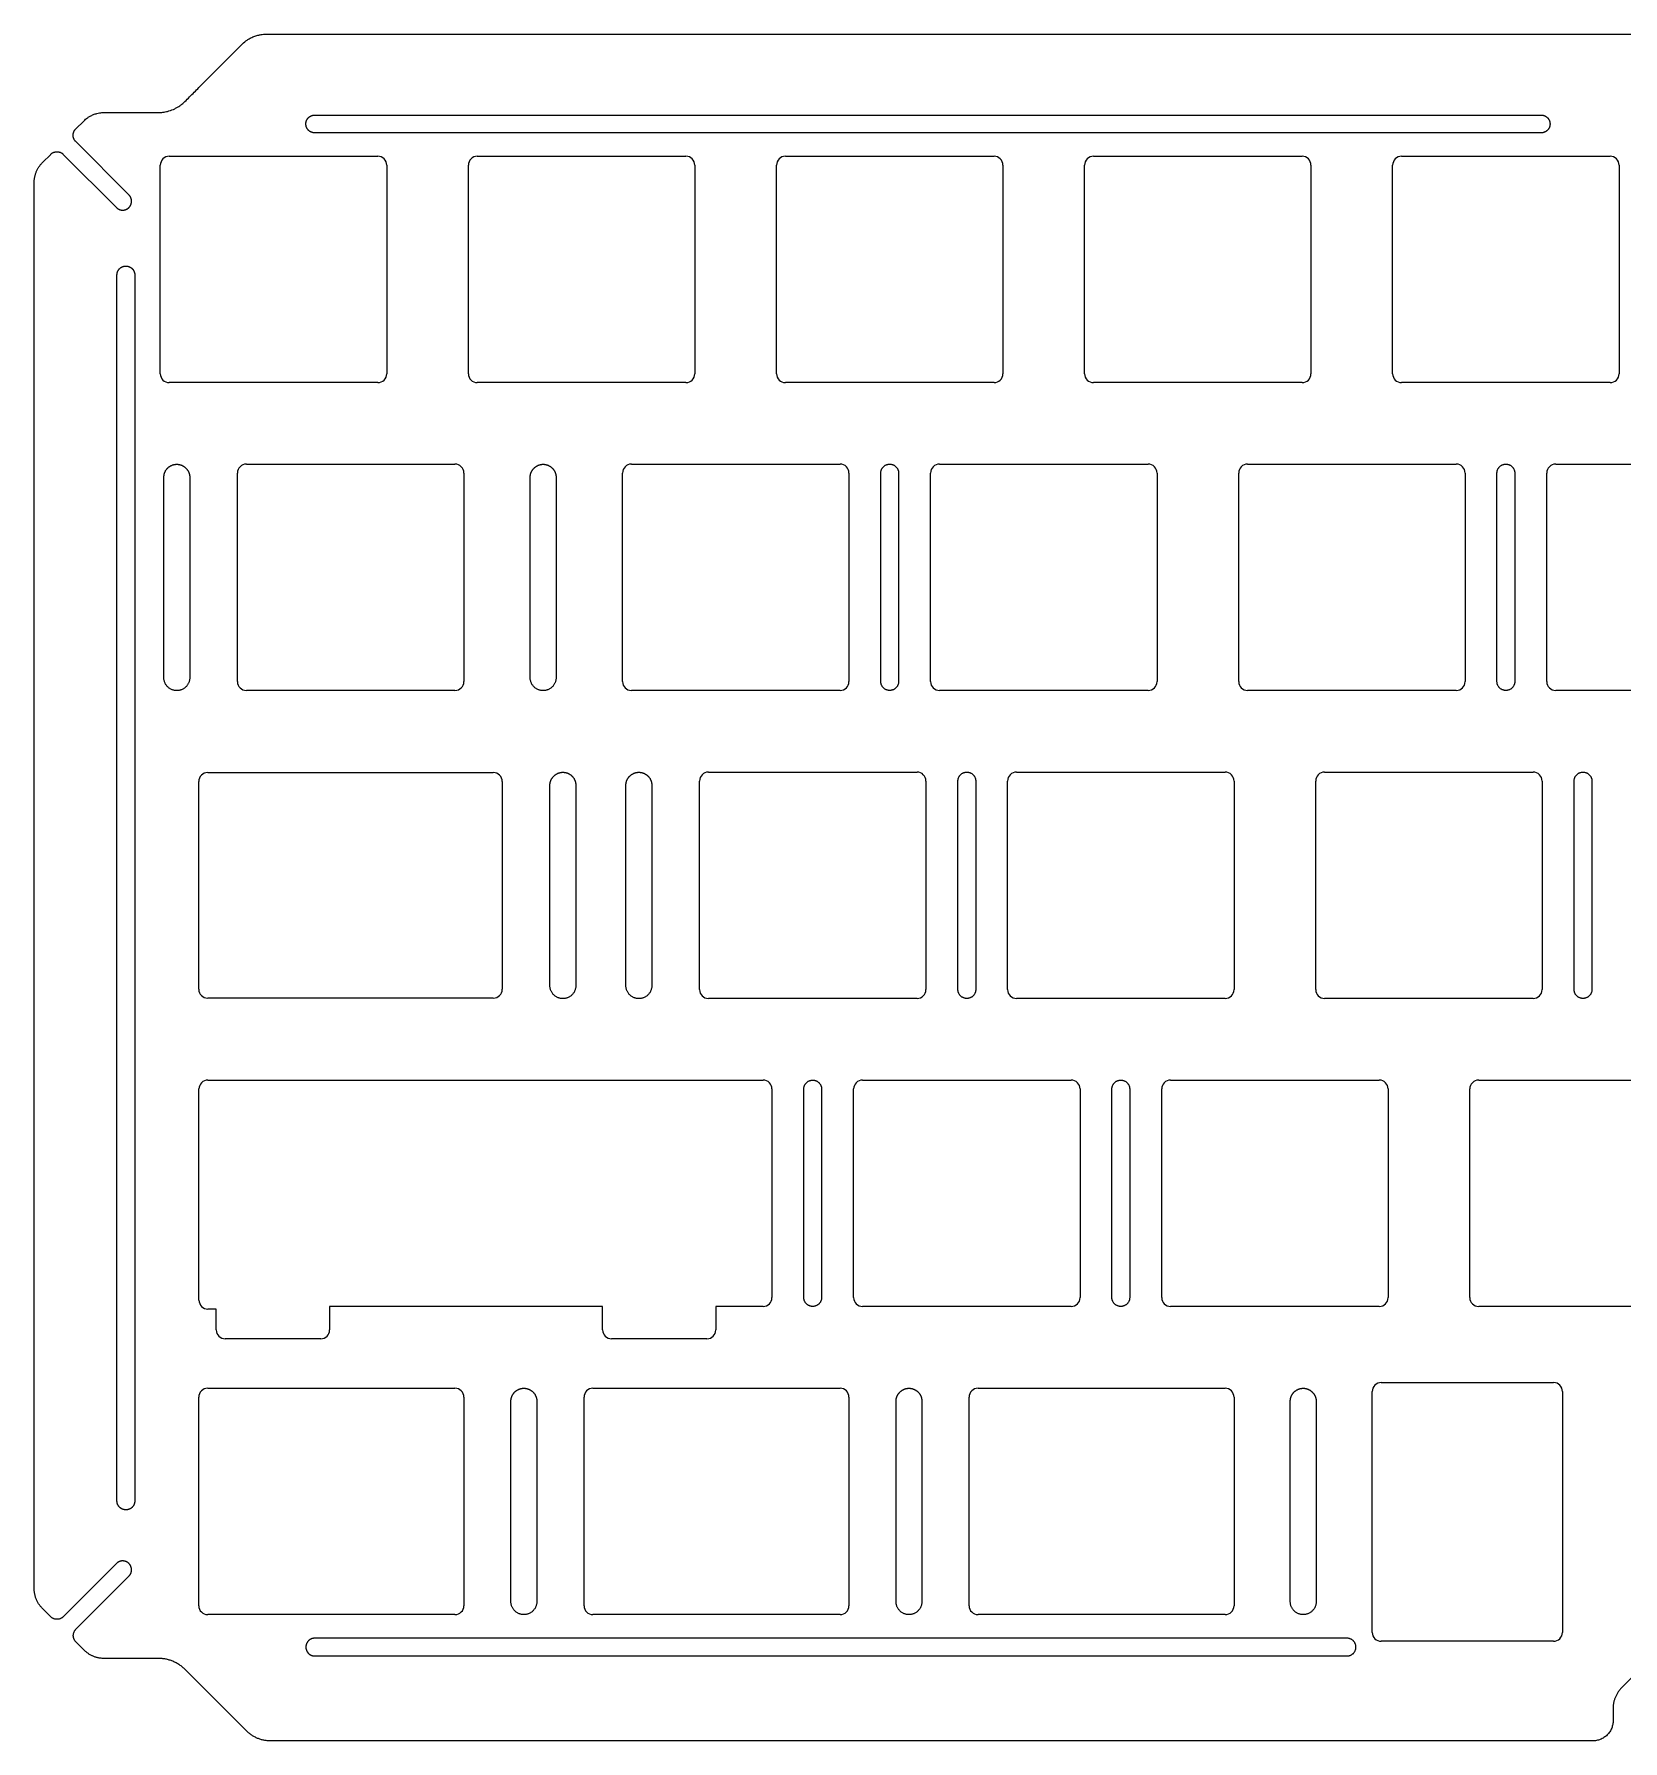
# Model space of a CAD drawing. Header units: inches. Extents: x -352 to 354, y -90 to 112.
# Drawn here: x -351.9 to -253.7, y -90.2 to 15.4 of the extents above; entities that cross this region are included whole.
import ezdxf

# ---------------------------------------------------------------- set-up
doc = ezdxf.new("R2010")
doc.units = ezdxf.units.IN
doc.header["$MEASUREMENT"] = 0
doc.layers.add('定位板', color=7, linetype='Continuous', lineweight=18, true_color=0x7efae9)

msp = doc.modelspace()

# ---------------------------------------------------------------- linework, layer by layer
at = {"layer": '定位板'}
for p, q in [((-341.45, 12.4), (-339.05, 14.8)), ((-337.58, 15.41), (-251.55, 15.41)), ((-347.61, 10.56), (-344.25, 10.56)), ((-334.58, 10.4), (-258.75, 10.4)), ((-346.07, 5.46), (-349.36, 8.76)), ((-258.75, 9.3), (-334.58, 9.3)), ((-351.42, 7.46), (-350.91, 7.97)), ((-350.13, 7.97), (-346.84, 4.68)), ((-343.58, 7.85), (-330.68, 7.85)), ((-324.53, 7.85), (-311.63, 7.85)), ((-305.48, 7.85), (-292.58, 7.85)), ((-286.43, 7.85), (-273.53, 7.85)), ((-267.38, 7.85), (-254.48, 7.85)), ((-344.13, -5.6), (-344.13, 7.3)), ((-330.13, 7.3), (-330.13, -5.6)), ((-325.08, -5.6), (-325.08, 7.3)), ((-311.08, 7.3), (-311.08, -5.6)), ((-306.03, -5.6), (-306.03, 7.3)), ((-292.03, 7.3), (-292.03, -5.6)), ((-286.98, -5.6), (-286.98, 7.3)), ((-272.98, 7.3), (-272.98, -5.6)), ((-267.93, -5.6), (-267.93, 7.3)), ((-253.93, 7.3), (-253.93, -5.6)), ((-351.93, -80.73), (-351.93, 6.23)), ((-346.81, -75.32), (-346.81, 0.51)), ((-345.71, 0.51), (-345.71, -75.32)), ((-330.68, -6.15), (-343.58, -6.15)), ((-311.63, -6.15), (-324.53, -6.15)), ((-292.58, -6.15), (-305.48, -6.15)), ((-273.53, -6.15), (-286.43, -6.15)), ((-254.48, -6.15), (-267.38, -6.15)), ((-338.81, -11.19), (-325.91, -11.19)), ((-315, -11.19), (-302.1, -11.19)), ((-295.95, -11.19), (-283.05, -11.19)), ((-276.9, -11.19), (-264, -11.19)), ((-257.85, -11.19), (-244.95, -11.19)), ((-343.91, -24.4), (-343.91, -12)), ((-342.31, -12), (-342.31, -24.4)), ((-339.36, -24.64), (-339.36, -11.74)), ((-325.36, -11.74), (-325.36, -24.64)), ((-321.26, -24.4), (-321.26, -12)), ((-319.66, -12), (-319.66, -24.4)), ((-315.55, -24.64), (-315.55, -11.74)), ((-301.55, -11.74), (-301.55, -24.64)), ((-299.58, -24.64), (-299.58, -11.74)), ((-298.48, -11.74), (-298.48, -24.64)), ((-296.5, -24.64), (-296.5, -11.74)), ((-282.5, -11.74), (-282.5, -24.64)), ((-277.45, -24.64), (-277.45, -11.74)), ((-263.45, -11.74), (-263.45, -24.64)), ((-261.48, -24.64), (-261.48, -11.74)), ((-260.38, -11.74), (-260.38, -24.64)), ((-258.4, -24.64), (-258.4, -11.74)), ((-325.91, -25.19), (-338.81, -25.19)), ((-302.1, -25.19), (-315, -25.19)), ((-283.05, -25.19), (-295.95, -25.19)), ((-264, -25.19), (-276.9, -25.19)), ((-244.95, -25.19), (-257.85, -25.19)), ((-341.2, -30.27), (-323.54, -30.27)), ((-310.24, -30.24), (-297.34, -30.24)), ((-291.19, -30.24), (-278.29, -30.24)), ((-272.14, -30.24), (-259.24, -30.24)), ((-341.75, -43.67), (-341.75, -30.82)), ((-322.99, -30.82), (-322.99, -43.67)), ((-320.04, -43.45), (-320.04, -31.05)), ((-318.44, -31.05), (-318.44, -43.45)), ((-315.34, -43.45), (-315.34, -31.05)), ((-313.74, -31.05), (-313.74, -43.45)), ((-310.79, -43.69), (-310.79, -30.79)), ((-296.79, -30.79), (-296.79, -43.69)), ((-294.81, -43.69), (-294.81, -30.79)), ((-293.71, -30.79), (-293.71, -43.69)), ((-291.74, -43.69), (-291.74, -30.79)), ((-277.74, -30.79), (-277.74, -43.69)), ((-272.69, -43.69), (-272.69, -30.79)), ((-258.69, -30.79), (-258.69, -43.69)), ((-256.71, -43.69), (-256.71, -30.79)), ((-255.61, -30.79), (-255.61, -43.69)), ((-323.54, -44.22), (-341.2, -44.22)), ((-297.34, -44.24), (-310.24, -44.24)), ((-278.29, -44.24), (-291.19, -44.24)), ((-259.24, -44.24), (-272.14, -44.24)), ((-341.19, -49.29), (-306.86, -49.29)), ((-300.71, -49.29), (-287.81, -49.29)), ((-281.66, -49.29), (-268.76, -49.29)), ((-262.61, -49.29), (-249.71, -49.29)), ((-341.74, -62.9), (-341.74, -49.84)), ((-306.31, -49.84), (-306.31, -62.74)), ((-304.34, -62.74), (-304.34, -49.84)), ((-303.24, -49.84), (-303.24, -62.74)), ((-301.26, -62.74), (-301.26, -49.84)), ((-287.26, -49.84), (-287.26, -62.74)), ((-285.29, -62.74), (-285.29, -49.84)), ((-284.19, -49.84), (-284.19, -62.74)), ((-282.21, -62.74), (-282.21, -49.84)), ((-268.21, -49.84), (-268.21, -62.74)), ((-263.16, -62.74), (-263.16, -49.84)), ((-287.81, -63.29), (-300.71, -63.29)), ((-268.76, -63.29), (-281.66, -63.29)), ((-249.71, -63.29), (-262.61, -63.29)), ((-334.21, -65.29), (-340.12, -65.29)), ((-310.33, -65.29), (-316.23, -65.29)), ((-341.2, -68.35), (-325.91, -68.35)), ((-317.38, -68.35), (-302.1, -68.35)), ((-293.57, -68.35), (-278.29, -68.35)), ((-269.19, -83.45), (-269.19, -68.55)), ((-268.64, -68), (-257.98, -68)), ((-257.43, -68.55), (-257.43, -83.45)), ((-341.75, -81.8), (-341.75, -68.9)), ((-325.36, -68.9), (-325.36, -81.8)), ((-322.45, -81.55), (-322.45, -69.15)), ((-320.85, -69.15), (-320.85, -81.55)), ((-317.93, -81.8), (-317.93, -68.9)), ((-301.55, -68.9), (-301.55, -81.8)), ((-298.64, -81.55), (-298.64, -69.15)), ((-297.04, -69.15), (-297.04, -81.55)), ((-294.12, -81.8), (-294.12, -68.9)), ((-277.74, -68.9), (-277.74, -81.8)), ((-274.26, -81.55), (-274.26, -69.15)), ((-272.66, -69.15), (-272.66, -81.55)), ((-346.84, -79.19), (-350.13, -82.48)), ((-349.35, -83.26), (-346.07, -79.97)), ((-350.91, -82.48), (-351.42, -81.97)), ((-325.91, -82.35), (-341.2, -82.35)), ((-302.1, -82.35), (-317.38, -82.35)), ((-278.29, -82.35), (-293.57, -82.35)), ((-348.84, -84.55), (-349.35, -84.04)), ((-270.75, -83.81), (-334.58, -83.81)), ((-257.98, -84), (-268.64, -84)), ((-344.25, -85.06), (-347.61, -85.06)), ((-334.58, -84.91), (-270.75, -84.91)), ((-338.78, -89.56), (-342.59, -85.75)), ((-252.76, -85.85), (-253.75, -86.85)), ((-254.3, -88.16), (-254.3, -88.91)), ((-255.55, -90.16), (-337.33, -90.16))]:
    msp.add_line(p, q, dxfattribs=at)
for points in [[(-349.36, 9.54), (-348.86, 10.03)], [(-316.78, -64.74), (-316.78, -63.29), (-317.78, -63.29), (-332.66, -63.29), (-333.66, -63.29), (-333.66, -64.74)], [(-306.86, -63.29), (-309.78, -63.29), (-309.78, -64.74)], [(-340.67, -64.74), (-340.67, -63.45), (-341.19, -63.45)]]:
    msp.add_lwpolyline(points, dxfattribs=at)
for centre, start, end in [((-343.58, 7.3), 90, 180), ((-330.68, 7.3), 0, 90), ((-324.53, 7.3), 90, 180), ((-311.63, 7.3), 0, 90), ((-305.48, 7.3), 90, 180), ((-292.58, 7.3), 0, 90), ((-286.43, 7.3), 90, 180), ((-273.53, 7.3), 0, 90), ((-267.38, 7.3), 90, 180), ((-254.48, 7.3), 0, 90), ((-343.58, -5.6), 180, 270), ((-330.68, -5.6), 270, 0), ((-324.53, -5.6), 180, 270), ((-311.63, -5.6), 270, 360), ((-305.48, -5.6), 180, 270), ((-292.58, -5.6), 270, 0), ((-286.43, -5.6), 180, 270), ((-273.53, -5.6), 270, 360), ((-267.38, -5.6), 180, 270), ((-254.48, -5.6), 270, 0), ((-338.81, -11.74), 90, 180), ((-325.91, -11.74), 0, 90), ((-315, -11.74), 90, 180), ((-302.1, -11.74), 0, 90), ((-295.95, -11.74), 90, 180), ((-283.05, -11.74), 0, 90), ((-276.9, -11.74), 90, 180), ((-264, -11.74), 0, 90), ((-257.85, -11.74), 90, 180), ((-338.81, -24.64), 180, 270), ((-325.91, -24.64), 270, 0), ((-315, -24.64), 180, 270), ((-302.1, -24.64), 270, 0), ((-295.95, -24.64), 180, 270), ((-283.05, -24.64), 270, 0), ((-276.9, -24.64), 180, 270), ((-264, -24.64), 270, 0), ((-257.85, -24.64), 180, 270), ((-341.2, -30.82), 90, 180), ((-323.54, -30.82), 0, 90), ((-310.24, -30.79), 90, 180), ((-297.34, -30.79), 0, 90), ((-291.19, -30.79), 90, 180), ((-278.29, -30.79), 0, 90), ((-272.14, -30.79), 90, 180), ((-259.24, -30.79), 360, 90), ((-341.2, -43.67), 180, 270), ((-323.54, -43.67), 270, 0), ((-310.24, -43.69), 180, 270), ((-297.34, -43.69), 270, 0), ((-291.19, -43.69), 180, 270), ((-278.29, -43.69), 270, 0), ((-272.14, -43.69), 180, 270), ((-259.24, -43.69), 270, 0), ((-341.19, -49.84), 90, 180), ((-306.86, -49.84), 0, 90), ((-300.71, -49.84), 90, 180), ((-287.81, -49.84), 0, 90), ((-281.66, -49.84), 90, 180), ((-268.76, -49.84), 0, 90), ((-262.61, -49.84), 90, 180), ((-341.19, -62.9), 180, 270), ((-306.86, -62.74), 270, 360), ((-300.71, -62.74), 180, 270), ((-287.81, -62.74), 270, 0), ((-281.66, -62.74), 180, 270), ((-268.76, -62.74), 270, 0), ((-262.61, -62.74), 180, 270), ((-340.12, -64.74), 180, 270), ((-334.21, -64.74), 270, 359.9985), ((-316.23, -64.74), 180.0016, 270), ((-310.33, -64.74), 270, 360), ((-341.2, -68.9), 90, 180), ((-325.91, -68.9), 0, 90), ((-317.38, -68.9), 90, 180), ((-302.1, -68.9), 0, 90), ((-293.57, -68.9), 90, 180), ((-278.29, -68.9), 0, 90), ((-268.64, -68.55), 90, 180), ((-257.98, -68.55), 0, 90), ((-341.2, -81.8), 180, 270), ((-325.91, -81.8), 270, 0), ((-317.38, -81.8), 180, 270), ((-302.1, -81.8), 270, 0), ((-293.57, -81.8), 180, 270), ((-278.29, -81.8), 270, 0), ((-268.64, -83.45), 180, 269.9995), ((-257.98, -83.45), 269.9995, 360)]:
    msp.add_arc(centre, 0.55, start, end, dxfattribs=at)
for points, knots in [([(-339.05, 14.8), (-338.96, 14.89), (-338.81, 15.01), (-338.57, 15.16), (-338.35, 15.26), (-338.12, 15.34), (-337.86, 15.39), (-337.69, 15.41), (-337.58, 15.41)], [0, 0, 0, 0, 0.376586, 0.588983, 0.85111, 1.113398, 1.308592, 1.633014, 1.633014, 1.633014, 1.633014]), ([(-344.25, 10.56), (-344.16, 10.56), (-343.97, 10.57), (-343.65, 10.63), (-343.38, 10.72), (-343.14, 10.84), (-343, 10.92), (-342.88, 11), (-342.79, 11.08), (-342.7, 11.15), (-342.54, 11.3), (-342.32, 11.53), (-341.94, 11.91), (-341.65, 12.2), (-341.45, 12.4)], [0, 0, 0, 0, 0.284254, 0.568508, 0.959815, 1.155468, 1.351122, 1.46883, 1.586538, 1.704246, 1.821954, 2.232725, 2.643496, 3.465038, 3.465038, 3.465038, 3.465038]), ([(-348.86, 10.03), (-348.79, 10.11), (-348.66, 10.22), (-348.46, 10.34), (-348.27, 10.43), (-348.07, 10.5), (-347.85, 10.54), (-347.7, 10.56), (-347.61, 10.56)], [0, 0, 0, 0, 0.316928, 0.496922, 0.722493, 0.948063, 1.116295, 1.397685, 1.397685, 1.397685, 1.397685])]:
    msp.add_open_spline(points, degree=3, knots=knots, dxfattribs=at)
for points, weights, knots in [([(-349.36, 8.76), (-349.52, 8.92), (-349.52, 9.15), (-349.52, 9.38), (-349.36, 9.54)], [1, 0.923879274084, 1, 0.923879274084, 1], [0, 0, 0, 0.4291994, 0.4291994, 0.8583989, 0.8583989, 0.8583989]), ([(-334.58, 9.3), (-334.81, 9.3), (-334.97, 9.46), (-335.13, 9.62), (-335.13, 9.85), (-335.13, 10.08), (-334.97, 10.24), (-334.81, 10.4), (-334.58, 10.4)], [1, 0.923879294436, 1, 0.923879294436, 1, 0.923879294436, 1, 0.923879294436, 1], [0, 0, 0, 0.429199, 0.429199, 0.858398, 0.858398, 1.287597, 1.287597, 1.716796, 1.716796, 1.716796]), ([(-258.75, 10.4), (-258.52, 10.4), (-258.36, 10.24), (-258.2, 10.08), (-258.2, 9.85), (-258.2, 9.62), (-258.36, 9.46), (-258.52, 9.3), (-258.75, 9.3)], [1, 0.923879294436, 1, 0.923879294436, 1, 0.923879294436, 1, 0.923879294436, 1], [0, 0, 0, 0.429199, 0.429199, 0.858398, 0.858398, 1.287597, 1.287597, 1.716796, 1.716796, 1.716796]), ([(-346.84, 4.68), (-346.68, 4.52), (-346.46, 4.52), (-346.23, 4.52), (-346.07, 4.68), (-345.91, 4.85), (-345.91, 5.07), (-345.91, 5.3), (-346.07, 5.46)], [1, 0.923879301732, 1, 0.923879301732, 1, 0.923879301732, 1, 0.923879301732, 1], [0, 0, 0, 0.429199, 0.429199, 0.858399, 0.858399, 1.287598, 1.287598, 1.716797, 1.716797, 1.716797]), ([(-346.81, 0.51), (-346.81, 0.74), (-346.65, 0.9), (-346.48, 1.06), (-346.26, 1.06), (-346.03, 1.06), (-345.87, 0.9), (-345.71, 0.74), (-345.71, 0.51)], [1, 0.923879294436, 1, 0.923879294436, 1, 0.923879294436, 1, 0.923879294436, 1], [0, 0, 0, 0.429199, 0.429199, 0.858398, 0.858398, 1.287597, 1.287597, 1.716796, 1.716796, 1.716796]), ([(-343.91, -12), (-343.91, -11.67), (-343.68, -11.44), (-343.45, -11.2), (-343.11, -11.2), (-342.78, -11.2), (-342.55, -11.44), (-342.31, -11.67), (-342.31, -12)], [1, 0.923879344469, 1, 0.923879344469, 1, 0.923879344469, 1, 0.923879344469, 1], [0, 0, 0, 0.62429, 0.62429, 1.24858, 1.24858, 1.872869, 1.872869, 2.497159, 2.497159, 2.497159]), ([(-321.26, -12), (-321.26, -11.67), (-321.02, -11.44), (-320.79, -11.2), (-320.46, -11.2), (-320.13, -11.2), (-319.89, -11.44), (-319.66, -11.67), (-319.66, -12)], [1, 0.923879344469, 1, 0.923879344469, 1, 0.923879344469, 1, 0.923879344469, 1], [0, 0, 0, 0.62429, 0.62429, 1.24858, 1.24858, 1.872869, 1.872869, 2.497159, 2.497159, 2.497159]), ([(-299.58, -11.74), (-299.58, -11.19), (-299.03, -11.19), (-298.48, -11.19), (-298.48, -11.74)], [1, 0.707106778967, 1, 0.707106778967, 1], [0, 0, 0, 0.841904, 0.841904, 1.683807, 1.683807, 1.683807]), ([(-261.48, -11.74), (-261.48, -11.19), (-260.93, -11.19), (-260.38, -11.19), (-260.38, -11.74)], [1, 0.707106778967, 1, 0.707106778967, 1], [0, 0, 0, 0.841904, 0.841904, 1.683807, 1.683807, 1.683807]), ([(-342.31, -24.4), (-342.31, -25.2), (-343.11, -25.2), (-343.91, -25.2), (-343.91, -24.4)], [1, 0.707106779193, 1, 0.707106779193, 1], [0, 0, 0, 1.224587, 1.224587, 2.449174, 2.449174, 2.449174]), ([(-319.66, -24.4), (-319.66, -25.2), (-320.46, -25.2), (-321.26, -25.2), (-321.26, -24.4)], [1, 0.707106779193, 1, 0.707106779193, 1], [0, 0, 0, 1.224587, 1.224587, 2.449174, 2.449174, 2.449174]), ([(-298.48, -24.64), (-298.48, -25.19), (-299.03, -25.19), (-299.58, -25.19), (-299.58, -24.64)], [1, 0.707106778967, 1, 0.707106778967, 1], [0, 0, 0, 0.841904, 0.841904, 1.683807, 1.683807, 1.683807]), ([(-260.38, -24.64), (-260.38, -25.19), (-260.93, -25.19), (-261.48, -25.19), (-261.48, -24.64)], [1, 0.707106778967, 1, 0.707106778967, 1], [0, 0, 0, 0.841904, 0.841904, 1.683807, 1.683807, 1.683807]), ([(-320.04, -31.05), (-320.04, -30.72), (-319.8, -30.49), (-319.57, -30.25), (-319.24, -30.25), (-318.9, -30.25), (-318.67, -30.49), (-318.44, -30.72), (-318.44, -31.05)], [1, 0.923879344469, 1, 0.923879344469, 1, 0.923879344469, 1, 0.923879344469, 1], [0, 0, 0, 0.62429, 0.62429, 1.24858, 1.24858, 1.872869, 1.872869, 2.497159, 2.497159, 2.497159]), ([(-315.34, -31.05), (-315.34, -30.72), (-315.11, -30.49), (-314.87, -30.25), (-314.54, -30.25), (-314.21, -30.25), (-313.97, -30.49), (-313.74, -30.72), (-313.74, -31.05)], [1, 0.923879344469, 1, 0.923879344469, 1, 0.923879344469, 1, 0.923879344469, 1], [0, 0, 0, 0.62429, 0.62429, 1.24858, 1.24858, 1.872869, 1.872869, 2.497159, 2.497159, 2.497159]), ([(-294.81, -30.79), (-294.81, -30.24), (-294.26, -30.24), (-293.71, -30.24), (-293.71, -30.79)], [1, 0.707106778967, 1, 0.707106778967, 1], [0, 0, 0, 0.841904, 0.841904, 1.683807, 1.683807, 1.683807]), ([(-256.71, -30.79), (-256.71, -30.24), (-256.16, -30.24), (-255.61, -30.24), (-255.61, -30.79)], [1, 0.707106778967, 1, 0.707106778967, 1], [0, 0, 0, 0.841904, 0.841904, 1.683807, 1.683807, 1.683807]), ([(-318.44, -43.45), (-318.44, -44.25), (-319.24, -44.25), (-320.04, -44.25), (-320.04, -43.45)], [1, 0.707106779193, 1, 0.707106779193, 1], [0, 0, 0, 1.224587, 1.224587, 2.449174, 2.449174, 2.449174]), ([(-313.74, -43.45), (-313.74, -44.25), (-314.54, -44.25), (-315.34, -44.25), (-315.34, -43.45)], [1, 0.707106779193, 1, 0.707106779193, 1], [0, 0, 0, 1.224587, 1.224587, 2.449174, 2.449174, 2.449174]), ([(-293.71, -43.69), (-293.71, -44.24), (-294.26, -44.24), (-294.81, -44.24), (-294.81, -43.69)], [1, 0.707106778967, 1, 0.707106778967, 1], [0, 0, 0, 0.841904, 0.841904, 1.683807, 1.683807, 1.683807]), ([(-255.61, -43.69), (-255.61, -44.24), (-256.16, -44.24), (-256.71, -44.24), (-256.71, -43.69)], [1, 0.707106778967, 1, 0.707106778967, 1], [0, 0, 0, 0.841904, 0.841904, 1.683807, 1.683807, 1.683807]), ([(-304.34, -49.84), (-304.34, -49.29), (-303.79, -49.29), (-303.24, -49.29), (-303.24, -49.84)], [1, 0.707106778968, 1, 0.707106778968, 1], [0, 0, 0, 0.841904, 0.841904, 1.683807, 1.683807, 1.683807]), ([(-285.29, -49.84), (-285.29, -49.29), (-284.74, -49.29), (-284.19, -49.29), (-284.19, -49.84)], [1, 0.707106778967, 1, 0.707106778967, 1], [0, 0, 0, 0.841904, 0.841904, 1.683807, 1.683807, 1.683807]), ([(-303.24, -62.74), (-303.24, -63.29), (-303.79, -63.29), (-304.34, -63.29), (-304.34, -62.74)], [1, 0.707106778968, 1, 0.707106778968, 1], [0, 0, 0, 0.841904, 0.841904, 1.683807, 1.683807, 1.683807]), ([(-284.19, -62.74), (-284.19, -63.29), (-284.74, -63.29), (-285.29, -63.29), (-285.29, -62.74)], [1, 0.707106778967, 1, 0.707106778967, 1], [0, 0, 0, 0.841904, 0.841904, 1.683807, 1.683807, 1.683807]), ([(-322.45, -69.15), (-322.45, -68.82), (-322.22, -68.59), (-321.98, -68.35), (-321.65, -68.35), (-321.32, -68.35), (-321.08, -68.59), (-320.85, -68.82), (-320.85, -69.15)], [1, 0.923879344469, 1, 0.923879344469, 1, 0.923879344469, 1, 0.923879344469, 1], [0, 0, 0, 0.62429, 0.62429, 1.24858, 1.24858, 1.872869, 1.872869, 2.497159, 2.497159, 2.497159]), ([(-298.64, -69.15), (-298.64, -68.82), (-298.4, -68.59), (-298.17, -68.35), (-297.84, -68.35), (-297.51, -68.35), (-297.27, -68.59), (-297.04, -68.82), (-297.04, -69.15)], [1, 0.923879344469, 1, 0.923879344469, 1, 0.923879344469, 1, 0.923879344469, 1], [0, 0, 0, 0.62429, 0.62429, 1.24858, 1.24858, 1.872869, 1.872869, 2.497159, 2.497159, 2.497159]), ([(-274.26, -69.15), (-274.26, -68.82), (-274.03, -68.59), (-273.79, -68.35), (-273.46, -68.35), (-273.13, -68.35), (-272.9, -68.59), (-272.66, -68.82), (-272.66, -69.15)], [1, 0.923879344469, 1, 0.923879344469, 1, 0.923879344469, 1, 0.923879344469, 1], [0, 0, 0, 0.62429, 0.62429, 1.24858, 1.24858, 1.872869, 1.872869, 2.497159, 2.497159, 2.497159]), ([(-345.71, -75.32), (-345.71, -75.55), (-345.87, -75.71), (-346.03, -75.87), (-346.26, -75.87), (-346.48, -75.87), (-346.65, -75.71), (-346.81, -75.55), (-346.81, -75.32)], [1, 0.923879294436, 1, 0.923879294436, 1, 0.923879294436, 1, 0.923879294436, 1], [0, 0, 0, 0.429199, 0.429199, 0.858398, 0.858398, 1.287597, 1.287597, 1.716796, 1.716796, 1.716796]), ([(-346.07, -79.97), (-345.91, -79.81), (-345.91, -79.58), (-345.91, -79.35), (-346.07, -79.19), (-346.23, -79.03), (-346.46, -79.03), (-346.68, -79.03), (-346.84, -79.19)], [1, 0.923879301733, 1, 0.923879301733, 1, 0.923879301733, 1, 0.923879301733, 1], [0, 0, 0, 0.429199, 0.429199, 0.858399, 0.858399, 1.287598, 1.287598, 1.716797, 1.716797, 1.716797]), ([(-320.85, -81.55), (-320.85, -82.35), (-321.65, -82.35), (-322.45, -82.35), (-322.45, -81.55)], [1, 0.707106779194, 1, 0.707106779194, 1], [0, 0, 0, 1.224587, 1.224587, 2.449174, 2.449174, 2.449174]), ([(-297.04, -81.55), (-297.04, -82.35), (-297.84, -82.35), (-298.64, -82.35), (-298.64, -81.55)], [1, 0.707106779193, 1, 0.707106779193, 1], [0, 0, 0, 1.224587, 1.224587, 2.449174, 2.449174, 2.449174]), ([(-272.66, -81.55), (-272.66, -82.35), (-273.46, -82.35), (-274.26, -82.35), (-274.26, -81.55)], [1, 0.707106779193, 1, 0.707106779193, 1], [0, 0, 0, 1.224587, 1.224587, 2.449174, 2.449174, 2.449174]), ([(-334.58, -83.81), (-334.81, -83.81), (-334.97, -83.97), (-335.13, -84.13), (-335.13, -84.36), (-335.13, -84.58), (-334.97, -84.75), (-334.81, -84.91), (-334.58, -84.91)], [1, 0.923879294436, 1, 0.923879294436, 1, 0.923879294436, 1, 0.923879294436, 1], [0, 0, 0, 0.429199, 0.429199, 0.858398, 0.858398, 1.287597, 1.287597, 1.716796, 1.716796, 1.716796]), ([(-270.75, -84.91), (-270.2, -84.91), (-270.2, -84.36), (-270.2, -83.81), (-270.75, -83.81)], [1, 0.707110465001, 1, 0.707110465001, 1], [0, 0, 0, 0.841897, 0.841897, 1.683795, 1.683795, 1.683795])]:
    msp.add_rational_spline(points, weights, degree=2, knots=knots, dxfattribs=at)
for points, weights in [([(-351.93, 6.23), (-351.93, 6.95), (-351.42, 7.46)], [1, 0.923879562468, 1]), ([(-350.91, 7.97), (-350.52, 8.36), (-350.13, 7.97)], [1, 0.707107007067, 1]), ([(-351.42, -81.97), (-351.93, -81.46), (-351.93, -80.73)], [1, 0.923879562469, 1]), ([(-350.13, -82.48), (-350.52, -82.87), (-350.91, -82.48)], [1, 0.707107007067, 1]), ([(-349.35, -84.04), (-349.74, -83.65), (-349.35, -83.26)], [1, 0.707106961505, 1]), ([(-347.61, -85.06), (-348.33, -85.06), (-348.84, -84.55)], [1, 0.923879479553, 1]), ([(-342.59, -85.75), (-343.28, -85.06), (-344.25, -85.06)], [1, 0.923862738639, 1]), ([(-253.75, -86.85), (-254.3, -87.39), (-254.3, -88.16)], [1, 0.923880285561, 1]), ([(-337.33, -90.16), (-338.18, -90.16), (-338.78, -89.56)], [1, 0.923879532514, 1]), ([(-254.3, -88.91), (-254.3, -90.16), (-255.55, -90.16)], [1, 0.707113274386, 1])]:
    msp.add_rational_spline(points, weights, degree=2, dxfattribs=at)

doc.saveas('drawing.dxf')
